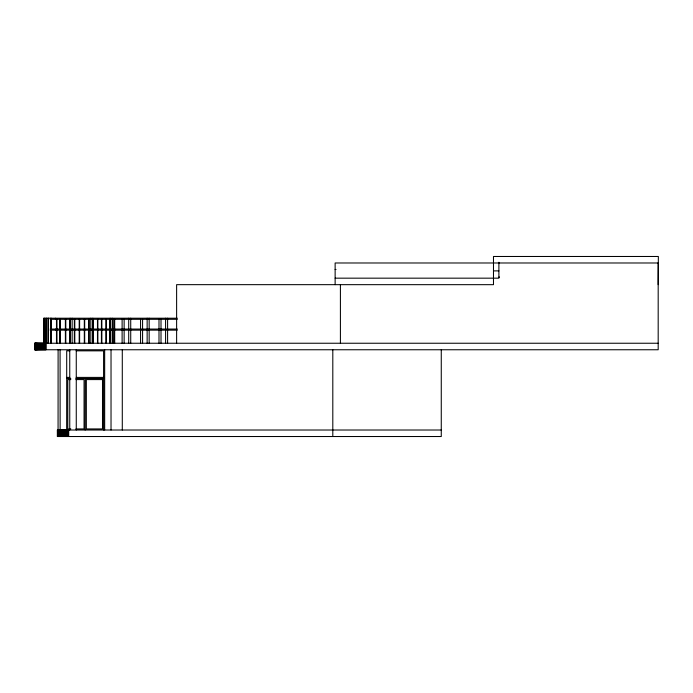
<?xml version="1.0" encoding="UTF-8"?>
<svg xmlns="http://www.w3.org/2000/svg" width="693" height="693" viewBox="0 0 693 693"><rect width="100%" height="100%" fill="white"/><g stroke="black" fill="none" stroke-linecap="round" stroke-linejoin="round"><path stroke-width="1.04" d="M658.35 262.985L335.135 262.985L335.135 284.658M498.891 263.357L499.54 263.357M335.135 269.49L336.036 269.49M493.485 270.885L498.891 270.885M498.891 277.087L499.54 277.087M335.135 278.17L498.891 278.17L498.891 262.266M658.185 284.658L658.35 256.479L493.485 256.479L493.485 284.676L176.62 284.658L176.62 343.243M177.287 318.217L43.746 318.217L43.746 343.243M50.165 319.3L177.287 319.3M50.165 329.062L177.287 329.062M50.165 330.145L177.287 330.145M658.185 343.243L34.667 343.243L34.667 349.757L658.185 349.757L658.185 262.985M69.872 350.84L66.71 350.84L66.675 436.521M76.195 350.84L103.586 350.84L103.586 430.015M66.71 377.408L69.872 377.408M76.195 377.408L103.586 377.408M66.71 378.499L70.807 378.499M75.927 378.499L103.586 378.499M70.842 379.582L67.793 379.582L67.793 428.932L70.842 428.932M75.927 379.582L84.061 379.582L84.061 428.932L75.927 428.932M441.268 430.015L57.337 430.015L57.372 436.521L441.268 436.521L441.268 349.757M340.41 284.658L340.41 343.243M332.805 349.757L332.805 436.521M167.602 318.217L167.602 343.243M165.584 318.217L165.584 343.243M161.01 319.256L161.01 343.243M158.992 319.256L158.992 343.243M149.16 318.217L149.16 343.243M147.141 318.217L147.141 343.243M142.576 319.256L142.576 343.243M140.558 319.256L140.558 343.243M130.726 318.217L130.726 343.243M128.707 318.217L128.707 343.243M124.134 319.256L124.134 343.243M122.289 349.757L122.289 430.015M122.115 319.256L122.115 343.243M114.674 319.256L114.674 343.243M114.501 343.243L114.501 319.256L114.31 343.243M112.916 319.256L112.916 343.243M112.777 319.256L112.777 343.243M112.197 318.217L112.197 343.243M111.027 349.757L111.027 430.015M110.178 318.217L110.178 343.243M109.849 319.256L109.849 343.243M106.315 319.256L106.315 343.243M105.951 319.256L105.951 343.243M104.669 349.757L104.669 430.015M101.854 319.256L101.854 343.243M101.421 319.256L101.421 343.243M97.869 319.256L97.869 343.243M97.479 319.256L97.479 343.243M93.113 319.256L93.113 343.243M92.845 318.217L92.845 343.243M92.706 319.256L92.706 343.243M90.826 318.217L90.826 343.243M89.111 319.256L89.111 343.243M88.747 319.256L88.747 343.243M85.256 378.499L85.144 430.015M84.693 319.256L84.693 343.243M84.312 319.256L84.312 343.243M79.608 319.256L79.608 343.243M79.201 319.256L79.201 343.243M76.265 349.757L76.265 430.015M74.792 319.256L74.792 343.243M74.35 319.256L74.35 343.243M72.15 318.217L72.15 343.243M70.14 318.217L70.14 343.243M69.872 319.256L69.872 343.243M69.75 349.757L69.75 430.015M68.694 430.015L68.694 436.521M68.018 430.015L68.018 436.521M67.68 430.015L67.68 436.521M67.342 430.015L67.342 436.521M67.013 430.015L67.013 436.521M66.337 430.015L66.337 436.521M66.008 430.015L66.008 436.521M65.8 319.256L65.8 343.243M65.679 430.015L65.679 436.521M65.385 319.256L65.385 343.243M65.35 430.015L65.35 436.521M65.029 430.015L65.029 436.521M64.7 430.015L64.7 436.521M64.388 430.015L64.388 436.521M64.068 430.015L64.068 436.521M63.756 430.015L63.756 436.521M63.444 430.015L63.444 436.521M63.141 430.015L63.141 436.521M62.838 430.015L62.838 436.521M62.543 430.015L62.543 436.521M62.249 430.015L62.249 436.521M61.963 430.015L61.963 436.521M61.686 430.015L61.686 436.521M61.408 430.015L61.408 436.521M61.14 430.015L61.14 436.521M60.88 430.015L60.88 436.521M60.637 329.062L60.637 330.145M60.629 430.015L60.629 436.521M60.378 430.015L60.378 436.521M60.074 319.256L60.126 343.243M60.083 349.757L60.135 436.521M59.875 319.256L59.875 343.243M59.901 430.015L59.901 436.521M59.676 430.015L59.676 436.521M59.252 430.015L59.252 436.521M59.052 430.015L59.052 436.521M58.862 430.015L58.862 436.521M58.68 430.015L58.68 436.521M58.515 430.015L58.515 436.521M58.351 430.015L58.351 436.521M58.203 430.015L58.203 436.521M58.108 349.757L58.065 436.521M57.935 430.015L57.935 436.521M57.753 430.015L57.814 436.521M57.614 436.521L57.649 430.015L57.467 436.521M57.406 329.062L57.406 330.145M56.843 319.256L56.843 343.243M56.601 319.256L56.601 343.243M56.48 319.256L56.48 343.243M55.501 318.217L55.501 319.3M55.501 329.062L55.501 330.145M51.1 318.217L51.1 343.243M50.858 318.217L50.858 343.243M48.267 318.217L48.267 343.243M48.086 318.217L48.086 343.243M46.275 318.217L46.275 343.243M46.084 318.217L46.015 349.757M45.677 343.243L45.677 349.757M45.34 343.243L45.34 349.757M45.002 343.243L45.002 349.757M44.716 318.217L44.82 343.243M44.673 343.243L44.673 349.757M44.335 343.243L44.335 349.757M43.997 343.243L43.997 349.757M43.962 318.217L43.884 343.243M43.668 343.243L43.668 349.757M43.33 343.243L43.33 349.757M43.001 343.243L43.001 349.757M42.671 343.243L42.671 349.757M42.351 343.243L42.351 349.757M42.03 343.243L42.03 349.757M41.71 343.243L41.71 349.757M41.389 343.243L41.389 349.757M41.078 343.243L41.078 349.757M40.766 343.243L40.766 349.757M40.463 343.243L40.463 349.757M40.159 343.243L40.159 349.757M39.865 343.243L39.865 349.757M39.579 343.243L39.579 349.757M39.293 343.243L39.293 349.757M39.007 343.243L39.007 349.757M38.739 343.243L38.739 349.757M38.47 343.243L38.47 349.757M38.202 343.243L38.202 349.757M37.95 343.243L37.95 349.757M37.699 343.243L37.699 349.757M37.465 343.243L37.465 349.757M37.231 343.243L37.231 349.757M37.006 343.243L37.006 349.757M36.79 343.243L36.79 349.757M36.582 343.243L36.582 349.757M36.383 343.243L36.383 349.757M36.192 343.243L36.192 349.757M36.01 343.243L36.01 349.757M35.837 343.243L35.837 349.757M35.672 343.243L35.672 349.757M35.525 343.243L35.525 349.757M35.386 343.243L35.386 349.757M35.256 343.243L35.256 349.757M35.031 343.243L35.144 349.757M34.971 343.243L34.945 349.757M34.797 343.243L34.858 349.757M102.503 379.582L86.339 379.582L86.339 428.932L102.503 428.932L102.503 379.582"/></g></svg>
